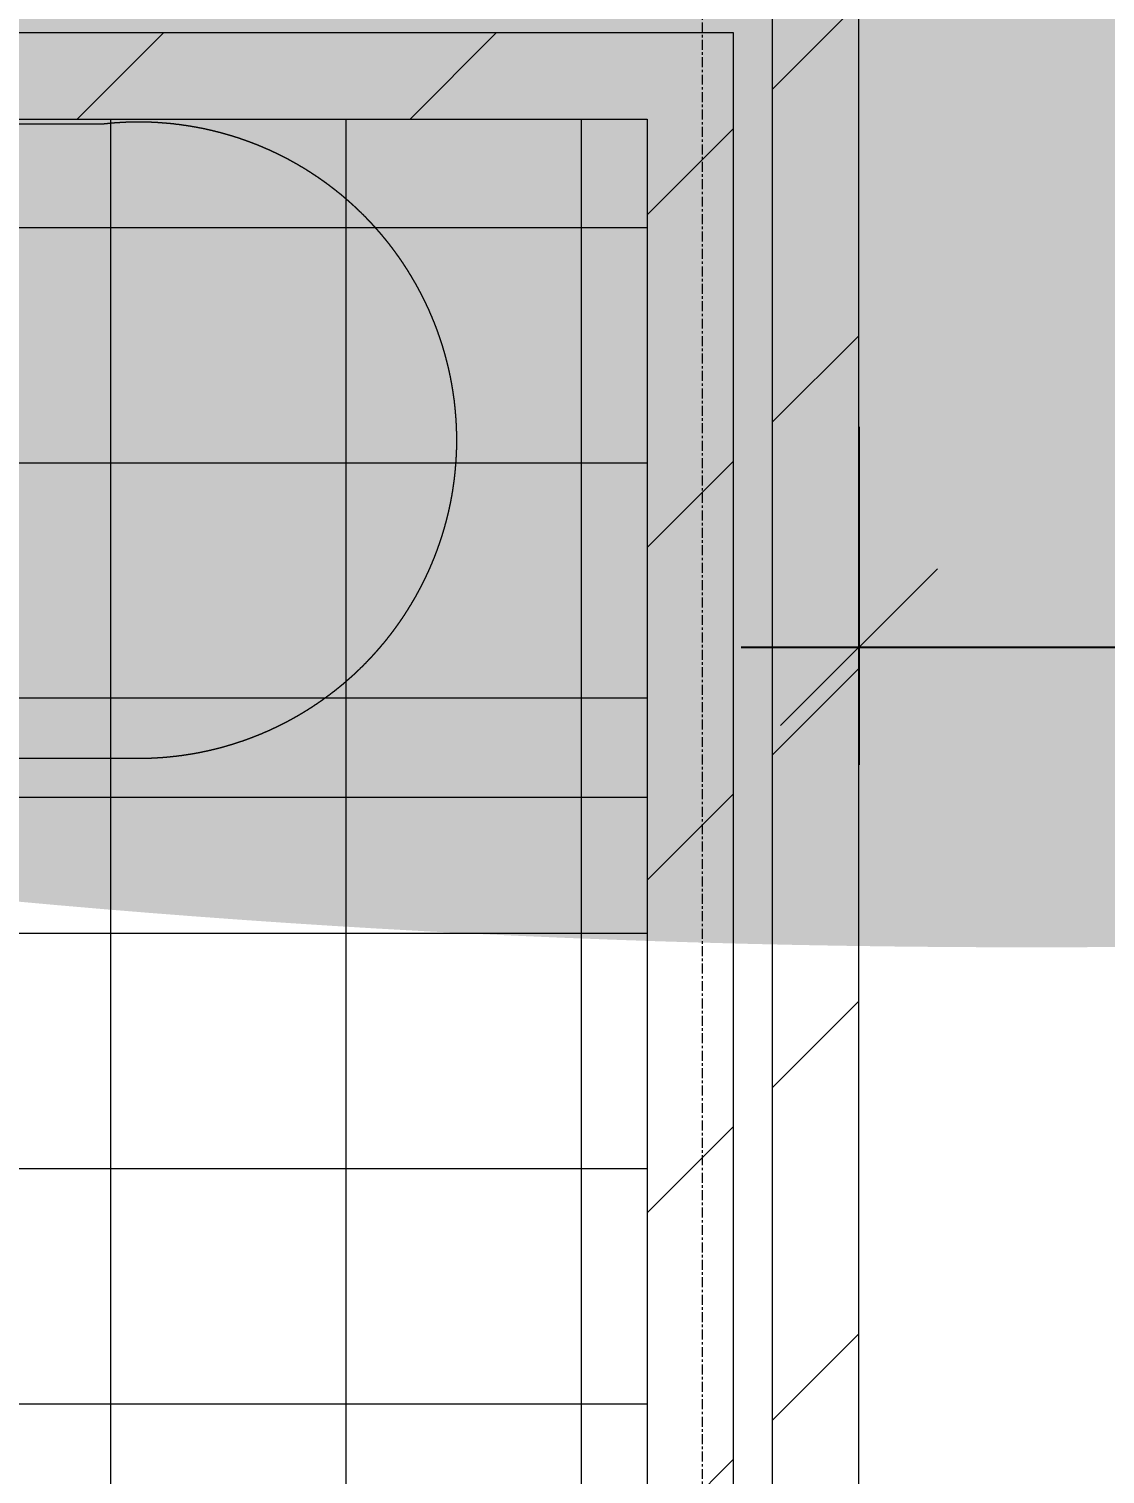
# Model space of a CAD drawing. Header units: millimetres. Extents: x -3370 to 37592, y -25802 to 13127.
# Drawn here: x 22096 to 23468, y 2611 to 4453 of the extents above; entities that cross this region are included whole.
import ezdxf

# ---------------------------------------------------------------- set-up
doc = ezdxf.new("R2010")
doc.units = ezdxf.units.MM
doc.linetypes.add('Grid Line', pattern=[22.225, 12.7, -3.175, 3.175, -3.175])
for name, color, linetype, lineweight in [('A-ANNO-DIMS', 211, 'Continuous', 9), ('A-AREA-PATT', 32, 'Continuous', 9), ('A-DETL-GENF', 92, 'Continuous', 9), ('A-WALL', 113, 'Continuous', 18), ('A-WALL-PATT', 111, 'Continuous', 18), ('LG Furniture_dwg _2_', 8, 'Continuous', 9), ('S-GRID', 1, 'Continuous', 9), ('图层 01', 7, 'Continuous', 9)]:
    doc.layers.add(name, color=color, linetype=linetype, lineweight=lineweight)
doc.styles.add('Avenir_1', font='', dxfattribs={"width": 0.8, "height": 200})
doc.styles.get('Avenir_1').set_extended_font_data('Avenir')
doc.dimstyles.new('OJID-2_0mm_Diagonal_Tick', dxfattribs={"dimscale": 304.8, "dimtxt": 282.499429, "dimasz": 0.656168, "dimexe": 0.492126, "dimexo": 0.0625, "dimgap": 0.164042, "dimtad": 1, "dimdsep": 46, "dimtxsty": 'Avenir_1', "dimblk1": 'OBLIQUE', "dimblk2": 'OBLIQUE', "dimsah": 1, "dimcen": 0.09, "dimdle": 0.492126, "dimazin": 3, "dimtfac": 1, "dimtdec": 4, "dimtix": 1, "dimtmove": 0, "dimatfit": 3, "dimtvp": 1, "dimtolj": 1})
pattern_1 = [(45, (0, 0), (-212.132, 212.132), [])]

# ---------------------------------------------------------------- blocks, each defined once
blk = doc.blocks.new('LG Furniture_dwg _2__LG Furniture_dwg _2__LG Furniture_dwg_30-1786694-Lower Ground Floor-2227241-Lower Ground Floor-2333695-Lower Ground Floor')
at = {"layer": 'LG Furniture_dwg _2_', "color": 7}
for p, q in [((-3354.9, -9638.9), (-4213.8, -9638.9)), ((-4176.4, -10240.7), (-3384.4, -10240.7))]:
    blk.add_line(p, q, dxfattribs=at)
blk.add_open_spline([(-4205.9, -9638.9), (-4206.8, -9638.9), (-4207.7, -9638.9), (-4208.7, -9638.9), (-4209.6, -9638.9), (-4210.6, -9638.9), (-4211.5, -9638.9), (-4212.4, -9638.9), (-4213.4, -9638.9), (-4214.3, -9638.9), (-4215.3, -9638.9), (-4216.2, -9638.9), (-4217.1, -9639), (-4218.1, -9639), (-4219, -9639), (-4220, -9639), (-4220.9, -9639.1), (-4221.9, -9639.1), (-4222.8, -9639.2), (-4223.8, -9639.2), (-4224.7, -9639.2), (-4225.7, -9639.3), (-4226.6, -9639.3), (-4227.5, -9639.4), (-4228.5, -9639.5), (-4229.4, -9639.5), (-4230.4, -9639.6), (-4231.3, -9639.6), (-4232.3, -9639.7), (-4233.2, -9639.8), (-4234.2, -9639.9), (-4235.1, -9639.9), (-4236.1, -9640), (-4237, -9640.1), (-4238, -9640.2), (-4238.9, -9640.3), (-4239.9, -9640.4), (-4240.8, -9640.5), (-4241.8, -9640.6), (-4242.7, -9640.7), (-4243.7, -9640.8), (-4244.6, -9640.9), (-4245.6, -9641), (-4246.5, -9641.1), (-4247.5, -9641.2), (-4248.4, -9641.4), (-4249.4, -9641.5), (-4250.3, -9641.6), (-4251.3, -9641.7), (-4252.2, -9641.9), (-4253.2, -9642), (-4254.1, -9642.2), (-4255.1, -9642.3), (-4256, -9642.4), (-4257, -9642.6), (-4257.9, -9642.7), (-4258.9, -9642.9), (-4259.8, -9643.1), (-4260.8, -9643.2), (-4261.7, -9643.4), (-4262.7, -9643.5), (-4263.6, -9643.7), (-4264.6, -9643.9), (-4265.5, -9644.1), (-4266.5, -9644.2), (-4267.4, -9644.4), (-4268.4, -9644.6), (-4269.3, -9644.8), (-4270.3, -9645), (-4271.2, -9645.2), (-4272.2, -9645.4), (-4273.1, -9645.6), (-4274.1, -9645.8), (-4275, -9646), (-4276, -9646.2), (-4276.9, -9646.4), (-4277.9, -9646.6), (-4278.8, -9646.9), (-4279.7, -9647.1), (-4280.7, -9647.3), (-4281.6, -9647.5), (-4282.6, -9647.8), (-4283.5, -9648), (-4284.5, -9648.2), (-4285.4, -9648.5), (-4286.3, -9648.7), (-4287.3, -9649), (-4288.2, -9649.2), (-4289.2, -9649.5), (-4290.1, -9649.7), (-4291, -9650), (-4292, -9650.3), (-4292.9, -9650.5), (-4293.8, -9650.8), (-4294.8, -9651.1), (-4295.7, -9651.4), (-4296.6, -9651.6), (-4297.6, -9651.9), (-4298.5, -9652.2), (-4299.4, -9652.5), (-4300.4, -9652.8), (-4301.3, -9653.1), (-4302.2, -9653.4), (-4303.1, -9653.7), (-4304.1, -9654), (-4305, -9654.3), (-4305.9, -9654.6), (-4306.8, -9654.9), (-4307.8, -9655.2), (-4308.7, -9655.5), (-4309.6, -9655.8), (-4310.5, -9656.2), (-4311.5, -9656.5), (-4312.4, -9656.8), (-4313.3, -9657.2), (-4314.2, -9657.5), (-4315.1, -9657.8), (-4316, -9658.2), (-4316.9, -9658.5), (-4317.9, -9658.9), (-4318.8, -9659.2), (-4319.7, -9659.6), (-4320.6, -9659.9), (-4321.5, -9660.3), (-4322.4, -9660.7), (-4323.3, -9661), (-4324.2, -9661.4), (-4325.1, -9661.8), (-4326, -9662.1), (-4326.9, -9662.5), (-4327.8, -9662.9), (-4328.7, -9663.3), (-4329.6, -9663.7), (-4330.5, -9664.1), (-4331.4, -9664.4), (-4332.3, -9664.8), (-4333.2, -9665.2), (-4334.1, -9665.6), (-4335, -9666), (-4335.8, -9666.4), (-4336.7, -9666.9), (-4337.6, -9667.3), (-4338.5, -9667.7), (-4339.4, -9668.1), (-4340.3, -9668.5), (-4341.1, -9668.9), (-4342, -9669.4), (-4342.9, -9669.8), (-4343.8, -9670.2), (-4344.6, -9670.7), (-4345.5, -9671.1), (-4346.4, -9671.5), (-4347.3, -9672), (-4348.1, -9672.4), (-4349, -9672.9), (-4349.9, -9673.3), (-4350.7, -9673.8), (-4351.6, -9674.2), (-4352.4, -9674.7), (-4353.3, -9675.2), (-4354.2, -9675.6), (-4355, -9676.1), (-4355.9, -9676.6), (-4356.7, -9677), (-4357.6, -9677.5), (-4358.4, -9678), (-4359.3, -9678.5), (-4360.1, -9678.9), (-4360.9, -9679.4), (-4361.8, -9679.9), (-4362.6, -9680.4), (-4363.5, -9680.9), (-4364.3, -9681.4), (-4365.1, -9681.9), (-4366, -9682.4), (-4366.8, -9682.9), (-4367.6, -9683.4), (-4368.4, -9683.9), (-4369.3, -9684.4), (-4370.1, -9684.9), (-4370.9, -9685.4), (-4371.7, -9686), (-4372.5, -9686.5), (-4373.4, -9687), (-4374.2, -9687.5), (-4375, -9688.1), (-4375.8, -9688.6), (-4376.6, -9689.1), (-4377.4, -9689.7), (-4378.2, -9690.2), (-4379, -9690.7), (-4379.8, -9691.3), (-4380.6, -9691.8), (-4381.4, -9692.4), (-4382.2, -9692.9), (-4383, -9693.5), (-4383.8, -9694), (-4384.6, -9694.6), (-4385.3, -9695.2), (-4386.1, -9695.7), (-4386.9, -9696.3), (-4387.7, -9696.8), (-4388.5, -9697.4), (-4389.2, -9698), (-4390, -9698.6), (-4390.8, -9699.1), (-4391.6, -9699.7), (-4392.3, -9700.3), (-4393.1, -9700.9), (-4393.8, -9701.5), (-4394.6, -9702), (-4395.4, -9702.6), (-4396.1, -9703.2), (-4396.9, -9703.8), (-4397.6, -9704.4), (-4398.4, -9705), (-4399.1, -9705.6), (-4399.9, -9706.2), (-4400.6, -9706.8), (-4401.3, -9707.4), (-4402.1, -9708), (-4402.8, -9708.6), (-4403.6, -9709.2), (-4404.3, -9709.9), (-4405, -9710.5), (-4405.7, -9711.1), (-4406.5, -9711.7), (-4407.2, -9712.3), (-4407.9, -9713), (-4408.6, -9713.6), (-4409.3, -9714.2), (-4410, -9714.8), (-4410.8, -9715.5), (-4411.5, -9716.1), (-4412.2, -9716.7), (-4412.9, -9717.4), (-4413.6, -9718), (-4414.3, -9718.6), (-4415, -9719.3), (-4415.7, -9719.9), (-4416.3, -9720.6), (-4417, -9721.2), (-4417.7, -9721.9), (-4418.4, -9722.5), (-4419.1, -9723.2), (-4419.8, -9723.8), (-4420.4, -9724.5), (-4421.1, -9725.2), (-4421.8, -9725.8), (-4422.5, -9726.5), (-4423.1, -9727.1), (-4423.8, -9727.8), (-4424.4, -9728.5), (-4425.1, -9729.1), (-4425.8, -9729.8), (-4426.4, -9730.5), (-4427.1, -9731.1), (-4427.7, -9731.8), (-4428.4, -9732.5), (-4429, -9733.2), (-4429.6, -9733.9), (-4430.3, -9734.5), (-4430.9, -9735.2), (-4431.6, -9735.9), (-4432.2, -9736.6), (-4432.8, -9737.3), (-4433.5, -9738), (-4434.1, -9738.7), (-4434.7, -9739.4), (-4435.4, -9740.1), (-4436, -9740.8), (-4436.6, -9741.5), (-4437.2, -9742.2), (-4437.9, -9743), (-4438.5, -9743.7), (-4439.1, -9744.4), (-4439.7, -9745.1), (-4440.3, -9745.8), (-4440.9, -9746.6), (-4441.5, -9747.3), (-4442.2, -9748), (-4442.8, -9748.7), (-4443.4, -9749.5), (-4444, -9750.2), (-4444.6, -9751), (-4445.2, -9751.7), (-4445.8, -9752.4), (-4446.3, -9753.2), (-4446.9, -9753.9), (-4447.5, -9754.7), (-4448.1, -9755.4), (-4448.7, -9756.2), (-4449.3, -9756.9), (-4449.9, -9757.7), (-4450.4, -9758.5), (-4451, -9759.2), (-4451.6, -9760), (-4452.2, -9760.8), (-4452.7, -9761.5), (-4453.3, -9762.3), (-4453.9, -9763.1), (-4454.4, -9763.8), (-4455, -9764.6), (-4455.5, -9765.4), (-4456.1, -9766.2), (-4456.7, -9767), (-4457.2, -9767.8), (-4457.8, -9768.5), (-4458.3, -9769.3), (-4458.8, -9770.1), (-4459.4, -9770.9), (-4459.9, -9771.7), (-4460.5, -9772.5), (-4461, -9773.3), (-4461.5, -9774.1), (-4462.1, -9774.9), (-4462.6, -9775.7), (-4463.1, -9776.5), (-4463.6, -9777.4), (-4464.2, -9778.2), (-4464.7, -9779), (-4465.2, -9779.8), (-4465.7, -9780.6), (-4466.2, -9781.4), (-4466.7, -9782.3), (-4467.2, -9783.1), (-4467.7, -9783.9), (-4468.3, -9784.7), (-4468.8, -9785.6), (-4469.2, -9786.4), (-4469.7, -9787.2), (-4470.2, -9788.1), (-4470.7, -9788.9), (-4471.2, -9789.7), (-4471.7, -9790.6), (-4472.2, -9791.4), (-4472.7, -9792.3), (-4473.1, -9793.1), (-4473.6, -9794), (-4474.1, -9794.8), (-4474.5, -9795.7), (-4475, -9796.5), (-4475.5, -9797.4), (-4475.9, -9798.2), (-4476.4, -9799.1), (-4476.8, -9799.9), (-4477.3, -9800.8), (-4477.7, -9801.7), (-4478.2, -9802.5), (-4478.6, -9803.4), (-4479.1, -9804.3), (-4479.5, -9805.1), (-4479.9, -9806), (-4480.4, -9806.9), (-4480.8, -9807.7), (-4481.2, -9808.6), (-4481.7, -9809.5), (-4482.1, -9810.4), (-4482.5, -9811.3), (-4482.9, -9812.1), (-4483.3, -9813), (-4483.7, -9813.9), (-4484.2, -9814.8), (-4484.6, -9815.7), (-4485, -9816.6), (-4485.4, -9817.5), (-4485.8, -9818.3), (-4486.2, -9819.2), (-4486.5, -9820.1), (-4486.9, -9821), (-4487.3, -9821.9), (-4487.7, -9822.8), (-4488.1, -9823.7), (-4488.5, -9824.6), (-4488.8, -9825.5), (-4489.2, -9826.4), (-4489.6, -9827.3), (-4489.9, -9828.2), (-4490.3, -9829.1), (-4490.7, -9830), (-4491, -9831), (-4491.4, -9831.9), (-4491.7, -9832.8), (-4492.1, -9833.7), (-4492.4, -9834.6), (-4492.8, -9835.5), (-4493.1, -9836.4), (-4493.4, -9837.4), (-4493.8, -9838.3), (-4494.1, -9839.2), (-4494.4, -9840.1), (-4494.7, -9841), (-4495.1, -9842), (-4495.4, -9842.9), (-4495.7, -9843.8), (-4496, -9844.7), (-4496.3, -9845.6), (-4496.6, -9846.6), (-4496.9, -9847.5), (-4497.2, -9848.4), (-4497.5, -9849.4), (-4497.8, -9850.3), (-4498.1, -9851.2), (-4498.4, -9852.2), (-4498.7, -9853.1), (-4499, -9854), (-4499.2, -9855), (-4499.5, -9855.9), (-4499.8, -9856.8), (-4500.1, -9857.8), (-4500.3, -9858.7), (-4500.6, -9859.6), (-4500.8, -9860.6), (-4501.1, -9861.5), (-4501.4, -9862.5), (-4501.6, -9863.4), (-4501.9, -9864.3), (-4502.1, -9865.3), (-4502.3, -9866.2), (-4502.6, -9867.2), (-4502.8, -9868.1), (-4503.1, -9869.1), (-4503.3, -9870), (-4503.5, -9870.9), (-4503.7, -9871.9), (-4504, -9872.8), (-4504.2, -9873.8), (-4504.4, -9874.7), (-4504.6, -9875.7), (-4504.8, -9876.6), (-4505, -9877.6), (-4505.2, -9878.5), (-4505.4, -9879.5), (-4505.6, -9880.4), (-4505.8, -9881.4), (-4506, -9882.3), (-4506.2, -9883.3), (-4506.4, -9884.2), (-4506.5, -9885.2), (-4506.7, -9886.1), (-4506.9, -9887.1), (-4507.1, -9888), (-4507.2, -9889), (-4507.4, -9890), (-4507.5, -9890.9), (-4507.7, -9891.9), (-4507.9, -9892.8), (-4508, -9893.8), (-4508.2, -9894.7), (-4508.3, -9895.7), (-4508.4, -9896.6), (-4508.6, -9897.6), (-4508.7, -9898.5), (-4508.9, -9899.5), (-4509, -9900.5), (-4509.1, -9901.4), (-4509.2, -9902.4), (-4509.4, -9903.3), (-4509.5, -9904.3), (-4509.6, -9905.2), (-4509.7, -9906.2), (-4509.8, -9907.1), (-4509.9, -9908.1), (-4510, -9909.1), (-4510.1, -9910), (-4510.2, -9911), (-4510.3, -9911.9), (-4510.4, -9912.9), (-4510.5, -9913.8), (-4510.6, -9914.8), (-4510.6, -9915.7), (-4510.7, -9916.7), (-4510.8, -9917.6), (-4510.9, -9918.6), (-4510.9, -9919.6), (-4511, -9920.5), (-4511.1, -9921.5), (-4511.1, -9922.4), (-4511.2, -9923.4), (-4511.2, -9924.3), (-4511.3, -9925.3), (-4511.3, -9926.2), (-4511.4, -9927.2), (-4511.4, -9928.1), (-4511.5, -9929.1), (-4511.5, -9930), (-4511.5, -9931), (-4511.6, -9931.9), (-4511.6, -9932.9), (-4511.6, -9933.8), (-4511.6, -9934.8), (-4511.6, -9935.7), (-4511.7, -9936.7), (-4511.7, -9937.6), (-4511.7, -9938.6), (-4511.7, -9939.5), (-4511.7, -9940.5), (-4511.7, -9941.4), (-4511.7, -9942.3), (-4511.7, -9943.3), (-4511.7, -9944.2), (-4511.7, -9945.2), (-4511.6, -9946.1), (-4511.6, -9947.1), (-4511.6, -9948), (-4511.6, -9948.9), (-4511.5, -9949.9), (-4511.5, -9950.8), (-4511.5, -9951.8), (-4511.4, -9952.7), (-4511.4, -9953.6), (-4511.4, -9954.6), (-4511.3, -9955.5), (-4511.3, -9956.4), (-4511.2, -9957.4), (-4511.2, -9958.3), (-4511.1, -9959.2), (-4511.1, -9960.2), (-4511, -9961.1), (-4510.9, -9962.1), (-4510.9, -9963), (-4510.8, -9963.9), (-4510.7, -9964.9), (-4510.6, -9965.8), (-4510.6, -9966.8), (-4510.5, -9967.7), (-4510.4, -9968.6), (-4510.3, -9969.6), (-4510.2, -9970.5), (-4510.1, -9971.5), (-4510, -9972.4), (-4509.9, -9973.3), (-4509.8, -9974.3), (-4509.7, -9975.2), (-4509.6, -9976.2), (-4509.5, -9977.1), (-4509.4, -9978), (-4509.3, -9979), (-4509.1, -9979.9), (-4509, -9980.9), (-4508.9, -9981.8), (-4508.7, -9982.8), (-4508.6, -9983.7), (-4508.5, -9984.6), (-4508.3, -9985.6), (-4508.2, -9986.5), (-4508, -9987.5), (-4507.9, -9988.4), (-4507.7, -9989.4), (-4507.6, -9990.3), (-4507.4, -9991.2), (-4507.3, -9992.2), (-4507.1, -9993.1), (-4506.9, -9994.1), (-4506.8, -9995), (-4506.6, -9996), (-4506.4, -9996.9), (-4506.2, -9997.8), (-4506.1, -9998.8), (-4505.9, -9999.7), (-4505.7, -10000.7), (-4505.5, -10001.6), (-4505.3, -10002.5), (-4505.1, -10003.5), (-4504.9, -10004.4), (-4504.7, -10005.4), (-4504.5, -10006.3), (-4504.3, -10007.2), (-4504.1, -10008.2), (-4503.8, -10009.1), (-4503.6, -10010.1), (-4503.4, -10011), (-4503.2, -10011.9), (-4502.9, -10012.9), (-4502.7, -10013.8), (-4502.5, -10014.7), (-4502.2, -10015.7), (-4502, -10016.6), (-4501.7, -10017.5), (-4501.5, -10018.5), (-4501.3, -10019.4), (-4501, -10020.3), (-4500.7, -10021.3), (-4500.5, -10022.2), (-4500.2, -10023.1), (-4500, -10024.1), (-4499.7, -10025), (-4499.4, -10025.9), (-4499.1, -10026.9), (-4498.9, -10027.8), (-4498.6, -10028.7), (-4498.3, -10029.7), (-4498, -10030.6), (-4497.7, -10031.5), (-4497.4, -10032.4), (-4497.1, -10033.4), (-4496.8, -10034.3), (-4496.5, -10035.2), (-4496.2, -10036.1), (-4495.9, -10037), (-4495.6, -10038), (-4495.3, -10038.9), (-4495, -10039.8), (-4494.6, -10040.7), (-4494.3, -10041.6), (-4494, -10042.6), (-4493.7, -10043.5), (-4493.3, -10044.4), (-4493, -10045.3), (-4492.7, -10046.2), (-4492.3, -10047.1), (-4492, -10048), (-4491.6, -10048.9), (-4491.3, -10049.9), (-4490.9, -10050.8), (-4490.6, -10051.7), (-4490.2, -10052.6), (-4489.8, -10053.5), (-4489.5, -10054.4), (-4489.1, -10055.3), (-4488.7, -10056.2), (-4488.4, -10057.1), (-4488, -10058), (-4487.6, -10058.9), (-4487.2, -10059.8), (-4486.8, -10060.7), (-4486.4, -10061.6), (-4486.1, -10062.5), (-4485.7, -10063.4), (-4485.3, -10064.3), (-4484.9, -10065.1), (-4484.5, -10066), (-4484, -10066.9), (-4483.6, -10067.8), (-4483.2, -10068.7), (-4482.8, -10069.6), (-4482.4, -10070.5), (-4482, -10071.3), (-4481.5, -10072.2), (-4481.1, -10073.1), (-4480.7, -10074), (-4480.3, -10074.8), (-4479.8, -10075.7), (-4479.4, -10076.6), (-4478.9, -10077.5), (-4478.5, -10078.3), (-4478.1, -10079.2), (-4477.6, -10080.1), (-4477.2, -10080.9), (-4476.7, -10081.8), (-4476.2, -10082.7), (-4475.8, -10083.5), (-4475.3, -10084.4), (-4474.9, -10085.2), (-4474.4, -10086.1), (-4473.9, -10086.9), (-4473.4, -10087.8), (-4473, -10088.7), (-4472.5, -10089.5), (-4472, -10090.3), (-4471.5, -10091.2), (-4471, -10092), (-4470.5, -10092.9), (-4470, -10093.7), (-4469.5, -10094.6), (-4469.1, -10095.4), (-4468.6, -10096.2), (-4468, -10097.1), (-4467.5, -10097.9), (-4467, -10098.7), (-4466.5, -10099.6), (-4466, -10100.4), (-4465.5, -10101.2), (-4465, -10102), (-4464.5, -10102.9), (-4463.9, -10103.7), (-4463.4, -10104.5), (-4462.9, -10105.3), (-4462.3, -10106.1), (-4461.8, -10106.9), (-4461.3, -10107.8), (-4460.7, -10108.6), (-4460.2, -10109.4), (-4459.6, -10110.2), (-4459.1, -10111), (-4458.5, -10111.8), (-4458, -10112.6), (-4457.4, -10113.4), (-4456.9, -10114.2), (-4456.3, -10115), (-4455.8, -10115.8), (-4455.2, -10116.5), (-4454.6, -10117.3), (-4454.1, -10118.1), (-4453.5, -10118.9), (-4452.9, -10119.7), (-4452.3, -10120.5), (-4451.8, -10121.2), (-4451.2, -10122), (-4450.6, -10122.8), (-4450, -10123.6), (-4449.4, -10124.3), (-4448.8, -10125.1), (-4448.3, -10125.9), (-4447.7, -10126.6), (-4447.1, -10127.4), (-4446.5, -10128.1), (-4445.9, -10128.9), (-4445.3, -10129.6), (-4444.7, -10130.4), (-4444.1, -10131.1), (-4443.4, -10131.9), (-4442.8, -10132.6), (-4442.2, -10133.4), (-4441.6, -10134.1), (-4441, -10134.9), (-4440.4, -10135.6), (-4439.7, -10136.3), (-4439.1, -10137.1), (-4438.5, -10137.8), (-4437.9, -10138.5), (-4437.2, -10139.2), (-4436.6, -10140), (-4436, -10140.7), (-4435.3, -10141.4), (-4434.7, -10142.1), (-4434.1, -10142.8), (-4433.4, -10143.5), (-4432.8, -10144.2), (-4432.1, -10144.9), (-4431.5, -10145.7), (-4430.8, -10146.4), (-4430.2, -10147), (-4429.5, -10147.7), (-4428.9, -10148.4), (-4428.2, -10149.1), (-4427.5, -10149.8), (-4426.9, -10150.5), (-4426.2, -10151.2), (-4425.6, -10151.9), (-4424.9, -10152.6), (-4424.2, -10153.2), (-4423.6, -10153.9), (-4422.9, -10154.6), (-4422.2, -10155.2), (-4421.5, -10155.9), (-4420.9, -10156.6), (-4420.2, -10157.2), (-4419.5, -10157.9), (-4418.8, -10158.6), (-4418.1, -10159.2), (-4417.4, -10159.9), (-4416.8, -10160.5), (-4416.1, -10161.2), (-4415.4, -10161.8), (-4414.7, -10162.4), (-4414, -10163.1), (-4413.3, -10163.7), (-4412.6, -10164.3), (-4411.9, -10165), (-4411.2, -10165.6), (-4410.5, -10166.2), (-4409.8, -10166.9), (-4409.1, -10167.5), (-4408.4, -10168.1), (-4407.7, -10168.7), (-4407, -10169.3), (-4406.3, -10169.9), (-4405.5, -10170.5), (-4404.8, -10171.2), (-4404.1, -10171.8), (-4403.4, -10172.4), (-4402.7, -10173), (-4402, -10173.6), (-4401.2, -10174.2), (-4400.5, -10174.8), (-4399.8, -10175.3), (-4399, -10175.9), (-4398.3, -10176.5), (-4397.6, -10177.1), (-4396.8, -10177.7), (-4396.1, -10178.3), (-4395.3, -10178.9), (-4394.6, -10179.4), (-4393.8, -10180), (-4393.1, -10180.6), (-4392.3, -10181.2), (-4391.6, -10181.7), (-4390.8, -10182.3), (-4390.1, -10182.9), (-4389.3, -10183.4), (-4388.5, -10184), (-4387.8, -10184.6), (-4387, -10185.1), (-4386.2, -10185.7), (-4385.5, -10186.2), (-4384.7, -10186.8), (-4383.9, -10187.3), (-4383.1, -10187.9), (-4382.4, -10188.4), (-4381.6, -10189), (-4380.8, -10189.5), (-4380, -10190.1), (-4379.2, -10190.6), (-4378.4, -10191.1), (-4377.6, -10191.7), (-4376.8, -10192.2), (-4376, -10192.7), (-4375.2, -10193.2), (-4374.4, -10193.8), (-4373.6, -10194.3), (-4372.8, -10194.8), (-4372, -10195.3), (-4371.2, -10195.8), (-4370.4, -10196.3), (-4369.6, -10196.9), (-4368.8, -10197.4), (-4368, -10197.9), (-4367.1, -10198.4), (-4366.3, -10198.9), (-4365.5, -10199.4), (-4364.7, -10199.9), (-4363.8, -10200.3), (-4363, -10200.8), (-4362.2, -10201.3), (-4361.3, -10201.8), (-4360.5, -10202.3), (-4359.7, -10202.8), (-4358.8, -10203.3), (-4358, -10203.7), (-4357.2, -10204.2), (-4356.3, -10204.7), (-4355.5, -10205.1), (-4354.6, -10205.6), (-4353.8, -10206.1), (-4352.9, -10206.5), (-4352.1, -10207), (-4351.2, -10207.4), (-4350.4, -10207.9), (-4349.5, -10208.3), (-4348.6, -10208.8), (-4347.8, -10209.2), (-4346.9, -10209.7), (-4346.1, -10210.1), (-4345.2, -10210.5), (-4344.3, -10211), (-4343.5, -10211.4), (-4342.6, -10211.8), (-4341.7, -10212.3), (-4340.8, -10212.7), (-4340, -10213.1), (-4339.1, -10213.5), (-4338.2, -10213.9), (-4337.3, -10214.3), (-4336.4, -10214.8), (-4335.6, -10215.2), (-4334.7, -10215.6), (-4333.8, -10216), (-4332.9, -10216.4), (-4332, -10216.8), (-4331.1, -10217.1), (-4330.2, -10217.5), (-4329.3, -10217.9), (-4328.4, -10218.3), (-4327.6, -10218.7), (-4326.7, -10219.1), (-4325.8, -10219.4), (-4324.9, -10219.8), (-4324, -10220.2), (-4323.1, -10220.6), (-4322.2, -10220.9), (-4321.2, -10221.3), (-4320.3, -10221.6), (-4319.4, -10222), (-4318.5, -10222.3), (-4317.6, -10222.7), (-4316.7, -10223), (-4315.8, -10223.4), (-4314.9, -10223.7), (-4314, -10224.1), (-4313, -10224.4), (-4312.1, -10224.7), (-4311.2, -10225.1), (-4310.3, -10225.4), (-4309.4, -10225.7), (-4308.4, -10226), (-4307.5, -10226.3), (-4306.6, -10226.7), (-4305.7, -10227), (-4304.7, -10227.3), (-4303.8, -10227.6), (-4302.9, -10227.9), (-4302, -10228.2), (-4301, -10228.5), (-4300.1, -10228.8), (-4299.2, -10229.1), (-4298.2, -10229.4), (-4297.3, -10229.6), (-4296.4, -10229.9), (-4295.4, -10230.2), (-4294.5, -10230.5), (-4293.6, -10230.7), (-4292.6, -10231), (-4291.7, -10231.3), (-4290.7, -10231.5), (-4289.8, -10231.8), (-4288.9, -10232.1), (-4287.9, -10232.3), (-4287, -10232.6), (-4286, -10232.8), (-4285.1, -10233.1), (-4284.1, -10233.3), (-4283.2, -10233.5), (-4282.2, -10233.8), (-4281.3, -10234), (-4280.3, -10234.2), (-4279.4, -10234.5), (-4278.5, -10234.7), (-4277.5, -10234.9), (-4276.6, -10235.1), (-4275.6, -10235.3), (-4274.6, -10235.6), (-4273.7, -10235.8), (-4272.7, -10236), (-4271.8, -10236.2), (-4270.8, -10236.4), (-4269.9, -10236.6), (-4268.9, -10236.8), (-4268, -10236.9), (-4267, -10237.1), (-4266.1, -10237.3), (-4265.1, -10237.5), (-4264.1, -10237.7), (-4263.2, -10237.8), (-4262.2, -10238), (-4261.3, -10238.2), (-4260.3, -10238.3), (-4259.4, -10238.5), (-4258.4, -10238.7), (-4257.4, -10238.8), (-4256.5, -10239), (-4255.5, -10239.1), (-4254.6, -10239.3), (-4253.6, -10239.4), (-4252.6, -10239.5), (-4251.7, -10239.7), (-4250.7, -10239.8), (-4249.8, -10239.9), (-4248.8, -10240.1), (-4247.8, -10240.2), (-4246.9, -10240.3), (-4245.9, -10240.4), (-4244.9, -10240.5), (-4244, -10240.7), (-4243, -10240.8), (-4242.1, -10240.9), (-4241.1, -10241), (-4240.1, -10241.1), (-4239.2, -10241.2), (-4238.2, -10241.3), (-4237.3, -10241.3), (-4236.3, -10241.4), (-4235.3, -10241.5), (-4234.4, -10241.6), (-4233.4, -10241.7), (-4232.4, -10241.7), (-4231.5, -10241.8), (-4230.5, -10241.9), (-4229.6, -10241.9), (-4228.6, -10242), (-4227.6, -10242.1), (-4226.7, -10242.1), (-4225.7, -10242.2), (-4224.8, -10242.2), (-4223.8, -10242.3), (-4222.8, -10242.3), (-4221.9, -10242.4), (-4220.9, -10242.4), (-4220, -10242.4), (-4219, -10242.5), (-4218, -10242.5), (-4217.1, -10242.5), (-4216.1, -10242.5), (-4215.2, -10242.5), (-4214.2, -10242.6), (-4213.3, -10242.6), (-4212.3, -10242.6), (-4211.3, -10242.6), (-4210.4, -10242.6), (-4209.4, -10242.6), (-4208.5, -10242.6), (-4207.5, -10242.6), (-4206.6, -10242.6), (-4205.6, -10242.6), (-4204.7, -10242.5), (-4203.7, -10242.5), (-4202.8, -10242.5), (-4201.8, -10242.5), (-4200.9, -10242.5), (-4199.9, -10242.4), (-4199, -10242.4), (-4198, -10242.4), (-4197.1, -10242.3), (-4196.1, -10242.3), (-4195.2, -10242.2), (-4194.2, -10242.2), (-4193.3, -10242.1), (-4192.3, -10242.1), (-4191.4, -10242), (-4190.5, -10242), (-4189.5, -10241.9), (-4188.6, -10241.8), (-4187.6, -10241.8), (-4186.7, -10241.7), (-4185.7, -10241.6), (-4184.8, -10241.6), (-4183.9, -10241.5), (-4182.9, -10241.4), (-4182, -10241.3), (-4181.1, -10241.2), (-4180.1, -10241.1), (-4179.2, -10241), (-4178.3, -10240.9), (-4177.3, -10240.8), (-4176.4, -10240.7)], degree=1, dxfattribs=at)
blk = doc.blocks.new('LG Furniture_dwg _2__LG Furniture_dwg _2_-2222735-Lower Ground Floor-2333706-Lower Ground Floor')
at = {"layer": '图层 01', "flags": 128}
blk.add_lwpolyline([(62773.4, 4178.8), (60413.4, 4178.8), (60413.4, 5113.8), (60413.4, 1578.8), (61063.4, 1578.8), (61063.4, 3128.8), (60413.4, 3128.8), (60413.4, 1578.8), (61063.4, 1578.8)], dxfattribs=at)
at = {"xscale": 1.343656525570939, "yscale": 1.343656525570939, "zscale": 1.343656525570939, "rotation": 180}
blk.add_blockref('LG Furniture_dwg _2__LG Furniture_dwg _2__LG Furniture_dwg_30-1786694-Lower Ground Floor-2227241-Lower Ground Floor-2333695-Lower Ground Floor', (56468.5, -8722.5), dxfattribs=at)
blk = doc.blocks.new('LG Furniture_dwg _2_-2222735-Lower Ground Floor')
blk.add_blockref('LG Furniture_dwg _2__LG Furniture_dwg _2_-2222735-Lower Ground Floor-2333706-Lower Ground Floor', (-39889.3, -705.5))
blk = doc.blocks.new('_Oblique')
at = {"color": 0, "linetype": 'ByBlock', "lineweight": -2}
blk.add_line((-0.5, -0.5), (0.5, 0.5), dxfattribs=at)

msp = doc.modelspace()

# ---------------------------------------------------------------- hatches: boundary and pattern name
at = {"layer": 'A-AREA-PATT'}
h = msp.add_hatch(dxfattribs=at)
h.set_pattern_fill('FP_3', color=55, style=0, pattern_type=2)
h.set_pattern_definition([(0, (0, 0), (0, 300), []), (90, (0, 0), (-300, 2e-14), [])])
h.paths.add_polyline_path([(22814.04, 818.364), (22814.04, 873.364), (22884.04, 873.364), (22884.04, 4338.364), (20524.04, 4338.364), (20524.04, 873.364), (21914.04, 873.364), (21914.04, 818.364), (21952.348, 818.364), (21952.348, 873.364), (22774.04, 873.364), (22774.04, 818.364), (22812.092, 818.364)])
at = {"layer": 'A-DETL-GENF'}
h = msp.add_hatch(color=7, dxfattribs=at)
h.paths.add_polyline_path([(20144.04, -5021.636), (20144.04, -3916.636), (19644.04, -3916.636), (19644.04, -5021.636), (19670.96, -5021.636)])
h.paths.add_polyline_path([(17855.379, -5021.636), (17851.299, -4896.816), (17848.003, -4886.113), (17849.947, -4849.855), (17818.479, -4594.038), (17803.809, -4529.841), (17781.531, -4467.872), (17752.414, -4425.483), (17714.901, -4390.305), (17670.73, -4363.97), (17648.012, -4357.884), (17624.52, -4356.745), (17601.32, -4360.602), (17579.461, -4369.282), (17559.934, -4382.391), (17514.703, -4425.483), (17483.45, -4467.872), (17461.172, -4529.841), (17446.502, -4594.038), (17439.655, -4659.533), (17428.098, -4736.483), (17415.181, -4852.596), (17416.978, -4886.113), (17413.682, -4896.816), (17409.602, -5021.636), (17851.299, -5021.636)])
h.paths.add_polyline_path([(18033.928, -3656.636), (18534.04, -3656.636), (18534.04, -3166.636), (16764.04, -3166.636), (16764.04, -3656.636), (17469.253, -3656.636)])
h.paths.add_polyline_path([(21176.069, -3331.528), (21199.561, -3330.388), (21222.279, -3324.303), (21266.45, -3297.967), (21303.963, -3262.79), (21333.08, -3220.4), (21355.359, -3158.432), (21370.028, -3094.235), (21376.875, -3028.74), (21388.432, -2951.79), (21401.496, -2838.418), (21399.553, -2802.16), (21402.848, -2791.457), (21406.928, -2666.636), (20961.152, -2666.636), (20965.231, -2791.457), (20968.527, -2802.16), (20966.584, -2838.418), (20998.051, -3094.235), (21012.721, -3158.432), (21035, -3220.4), (21069.186, -3266.77), (21111.483, -3305.881), (21131.01, -3318.991), (21152.869, -3327.671)])
h.paths.add_polyline_path([(19534.04, -3056.636), (19644.04, -3056.636), (19644.04, -2666.636), (19388.584, -2667.624), (19388.584, -3056.636), (19394.04, -3056.636)])
h.paths.add_polyline_path([(21174.04, 873.364), (21174.04, 2423.364), (20524.04, 2423.364), (20524.04, 873.364)])
h.paths.add_polyline_path([(17110.827, 873.364), (17234.04, 873.364), (17234.04, 3918.364), (16744.04, 3918.364), (16744.04, 5038.364), (16434.041, 5038.364), (16434.041, 873.364), (16839.04, 873.364)])
h.paths.add_polyline_path([(20524.04, 2740.476), (20648.861, 2744.555), (20659.563, 2747.851), (20695.821, 2745.908), (20951.638, 2777.375), (21015.835, 2792.045), (21077.804, 2814.323), (21120.193, 2843.44), (21155.371, 2880.953), (21181.706, 2925.124), (21187.792, 2947.842), (21188.931, 2971.334), (21185.074, 2994.534), (21174.04, 3019.9), (21163.285, 3035.92), (21120.193, 3081.151), (21077.804, 3112.404), (21015.835, 3134.683), (20951.638, 3149.352), (20886.143, 3156.199), (20809.193, 3167.756), (20695.821, 3180.82), (20659.563, 3178.877), (20648.861, 3182.172), (20524.04, 3186.252), (20524.04, 2744.555)])
h.paths.add_polyline_path([(20524.04, 3473.364), (22994.04, 3473.364), (22994.04, 4338.364), (20524.04, 4338.364), (20524.04, 3543.009)])
at = {"layer": 'A-WALL-PATT', "lineweight": 9}
h = msp.add_hatch(dxfattribs=at)
h.set_pattern_fill('FP_2', color=256, style=0, pattern_type=2)
h.set_pattern_definition(pattern_1)
h.paths.add_polyline_path([(23044.04, 923.364), (23154.04, 923.364), (23154.04, 4498.364), (23044.04, 4498.364), (23044.04, 963.364)])
h = msp.add_hatch(dxfattribs=at)
h.set_pattern_fill('FP_2', color=256, style=0, pattern_type=2)
h.set_pattern_definition(pattern_1)
h.paths.add_polyline_path([(22231.092, 4338.364), (22994.04, 4338.364), (22994.04, 4448.364), (20414.04, 4448.364), (20414.04, 4338.364), (20524.04, 4338.364)])
h = msp.add_hatch(dxfattribs=at)
h.set_pattern_fill('FP_2', color=256, style=0, pattern_type=2)
h.set_pattern_definition(pattern_1)
h.paths.add_polyline_path([(22994.04, 763.364), (22994.04, 4338.364), (22884.04, 4338.364), (22884.04, 763.364), (22992.877, 763.364)])

# ---------------------------------------------------------------- linework, layer by layer
at = {"layer": 'A-WALL'}
for p, q in [((23154.04, 1033.364), (23154.04, 6518.364)), ((20524.04, 4338.364), (22884.04, 4338.364)), ((22884.04, 4338.364), (22884.04, 873.364))]:
    msp.add_line(p, q, dxfattribs=at)
at = {"layer": 'A-WALL', "lineweight": 9}
for p, q in [((23044.04, 923.364), (23044.04, 4498.364)), ((22994.04, 4448.364), (20414.04, 4448.364)), ((22994.04, 873.364), (22994.04, 4448.364))]:
    msp.add_line(p, q, dxfattribs=at)
at = {"layer": 'S-GRID', "linetype": 'Grid Line'}
msp.add_line((22954.04, 11106.923), (22954.04, 163.694), dxfattribs=at)

# ---------------------------------------------------------------- block references
at = {"layer": 'LG Furniture_dwg _2_', "color": 7}
msp.add_blockref('LG Furniture_dwg _2_-2222735-Lower Ground Floor', (0, 0), dxfattribs=at)

# ---------------------------------------------------------------- dimensions: what is measured, and where the dimension line sits
at = {"layer": 'A-ANNO-DIMS'}
msp.add_linear_dim(base=(23754.04, 3664.896), p1=(23154.04, 3964.896), p2=(23754.04, 3964.896), dimstyle='OJID-2_0mm_Diagonal_Tick', override={"dimfxl": 600}, dxfattribs=at).render()

doc.saveas('drawing.dxf')
